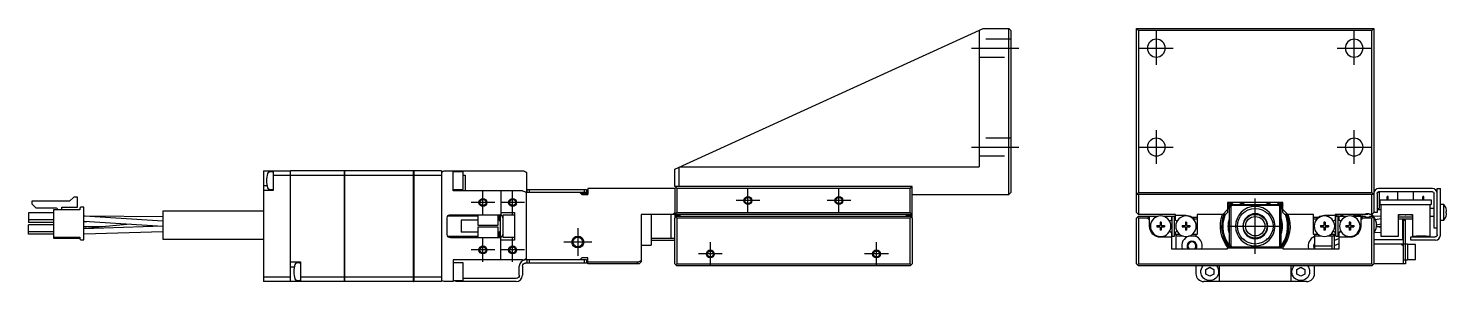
# Model space of a CAD drawing. Extents: x 0 to 758, y -8 to 641.
# Drawn here: x 399.2 to 757.8, y 292.9 to 356.9 of the extents above; entities that cross this region are included whole.
import ezdxf

# ---------------------------------------------------------------- set-up
doc = ezdxf.new("R2010")
doc.units = 0
doc.header["$LTSCALE"] = 0.5
doc.linetypes.add('CENTER', pattern=[50.8, 31.75, -6.35, 6.35, -6.35])
doc.linetypes.add('DASHED', pattern=[19.05, 12.7, -6.35])
for name, color, linetype in [('MSM_CENTER', 1, 'CENTER'), ('MSM_CONTINUOUS', 7, 'CONTINUOUS'), ('MSM_DASHED', 4, 'DASHED'), ('MSM_NARROW', 5, 'CONTINUOUS')]:
    doc.layers.add(name, color=color, linetype=linetype)

msp = doc.modelspace()

# ---------------------------------------------------------------- linework, layer by layer
at = {"layer": 'MSM_CENTER'}
for p, q in [((684.38, 347.63), (684.38, 356.13)), ((734.38, 347.63), (734.38, 356.13)), ((637.63, 351.88), (649.63, 351.88)), ((680.13, 351.88), (688.63, 351.88)), ((730.13, 351.88), (738.63, 351.88)), ((684.38, 322.63), (684.38, 331.13)), ((734.38, 322.63), (734.38, 331.13)), ((637.63, 326.88), (649.63, 326.88)), ((680.13, 326.88), (688.63, 326.88)), ((730.13, 326.88), (738.63, 326.88)), ((514.13, 309.88), (514.13, 315.88)), ((521.63, 309.88), (521.63, 315.88)), ((581.13, 310.38), (581.13, 316.38)), ((604.13, 310.38), (604.13, 316.38)), ((517.13, 312.88), (511.13, 312.88)), ((524.63, 312.88), (518.63, 312.88)), ((584.13, 313.38), (578.13, 313.38)), ((607.13, 313.38), (601.13, 313.38)), ((709.38, 299.88), (709.38, 313.88)), ((538.13, 306.38), (538.13, 299.38)), ((702.38, 306.88), (716.38, 306.88)), ((514.13, 297.88), (514.13, 303.88)), ((521.63, 297.88), (521.63, 303.88)), ((541.63, 302.88), (534.63, 302.88)), ((571.63, 296.88), (571.63, 302.88)), ((613.63, 296.88), (613.63, 302.88)), ((517.13, 300.88), (511.13, 300.88)), ((524.63, 300.88), (518.63, 300.88)), ((574.63, 299.88), (568.63, 299.88)), ((616.63, 299.88), (610.63, 299.88))]:
    msp.add_line(p, q, dxfattribs=at)
at = {"layer": 'MSM_CONTINUOUS'}
for p, q in [((562.63, 321.33), (640.63, 356.88)), ((639.63, 356.42), (639.63, 321.88)), ((640.63, 356.88), (647.13, 356.88)), ((647.13, 314.88), (647.13, 356.88)), ((647.13, 356.88), (647.63, 356.38)), ((647.63, 356.38), (647.63, 315.38)), ((679.38, 310.38), (679.38, 356.88)), ((679.38, 356.88), (679.88, 356.38)), ((679.38, 356.88), (739.38, 356.88)), ((679.88, 356.38), (679.88, 315.38)), ((738.88, 356.38), (679.88, 356.38)), ((738.88, 356.38), (739.38, 356.88)), ((738.88, 315.38), (738.88, 356.38)), ((739.38, 356.88), (739.38, 310.38)), ((458.63, 320.88), (458.63, 292.88)), ((458.63, 320.88), (465.52, 320.88)), ((460.92, 320.61), (460.15, 320.54)), ((461.13, 320.88), (461.13, 315.88)), ((465.52, 319.72), (461.13, 319.72)), ((465.52, 292.88), (465.52, 320.88)), ((465.53, 320.87), (465.52, 320.87)), ((465.53, 319.72), (465.52, 319.72)), ((479.13, 320.88), (465.53, 320.88)), ((465.53, 292.88), (465.53, 320.88)), ((479.13, 319.72), (465.53, 319.72)), ((479.13, 292.88), (479.13, 320.88)), ((479.13, 320.87), (479.14, 320.87)), ((479.13, 319.72), (479.14, 319.72)), ((479.14, 320.88), (479.14, 292.88)), ((496.63, 320.88), (479.14, 320.88)), ((496.63, 319.72), (479.14, 319.72)), ((496.63, 292.88), (496.63, 320.88)), ((496.63, 320.87), (496.64, 320.87)), ((496.63, 319.72), (496.64, 319.72)), ((496.64, 320.88), (496.64, 292.88)), ((503.63, 320.88), (496.64, 320.88)), ((503.63, 319.72), (496.64, 319.72)), ((503.63, 320.88), (503.63, 292.88)), ((504.63, 320.88), (524.13, 320.88)), ((506.63, 315.78), (506.63, 320.88)), ((509.13, 320.63), (506.63, 320.63)), ((509.13, 316.13), (509.13, 320.63)), ((509.13, 319.82), (509.63, 319.82)), ((509.63, 319.82), (509.63, 315.78)), ((525.13, 320.49), (525.13, 315.39)), ((562.63, 316.88), (562.63, 321.33)), ((563.63, 321.78), (563.63, 316.88)), ((563.83, 321.88), (639.63, 321.88)), ((458.63, 317.13), (459.57, 317.13)), ((461.13, 315.88), (458.63, 315.88)), ((460.15, 316.21), (460.92, 316.14)), ((506.63, 316.13), (509.13, 316.13)), ((524.13, 315.78), (506.63, 315.78)), ((518.63, 315.78), (518.63, 309.75)), ((525.33, 315.38), (525.33, 316.18)), ((525.33, 316.18), (540.33, 316.18)), ((525.83, 316.18), (525.83, 315.38)), ((539.83, 315.38), (539.83, 316.18)), ((540.33, 316.18), (540.33, 315.38)), ((540.63, 316.38), (540.63, 314.88)), ((562.63, 316.38), (540.63, 316.38)), ((562.63, 316.38), (563.13, 316.88)), ((622.63, 316.88), (562.63, 316.88)), ((562.63, 316.38), (562.63, 309.18)), ((562.88, 316.63), (563.13, 316.38)), ((563.13, 316.38), (563.13, 310.38)), ((622.13, 316.38), (563.13, 316.38)), ((622.63, 316.38), (622.13, 316.88)), ((622.13, 316.38), (622.38, 316.63)), ((622.13, 310.38), (622.13, 316.38)), ((622.63, 309.18), (622.63, 316.88)), ((754.18, 316.38), (740.58, 316.38)), ((754.18, 315.58), (740.58, 315.58)), ((745.38, 315.58), (745.38, 313.58)), ((749.38, 313.58), (749.38, 315.58)), ((755.38, 316.38), (756.18, 316.38)), ((755.38, 304.68), (755.38, 316.38)), ((756.18, 304.58), (756.18, 316.38)), ((400.12, 313.24), (400.12, 312.54)), ((409.66, 313.24), (400.12, 313.24)), ((400.12, 312.54), (401.12, 311.54)), ((410.68, 314.26), (409.66, 313.24)), ((411.68, 314.26), (410.68, 314.26)), ((411.68, 311.73), (411.68, 314.26)), ((525.13, 298.38), (525.13, 315.38)), ((540.33, 315.38), (525.13, 315.38)), ((539.13, 314.88), (538.63, 315.38)), ((540.63, 315.13), (538.88, 315.13)), ((539.13, 314.88), (540.63, 314.88)), ((622.63, 314.88), (647.13, 314.88)), ((647.63, 315.38), (647.13, 314.88)), ((679.88, 315.38), (679.38, 314.88)), ((739.38, 314.88), (679.38, 314.88)), ((679.88, 315.38), (738.88, 315.38)), ((679.88, 314.88), (679.88, 309.88)), ((716.38, 312.88), (702.38, 312.88)), ((702.38, 312.88), (702.38, 310.38)), ((702.88, 311.58), (703.68, 312.38)), ((715.38, 312.08), (703.38, 312.08)), ((703.68, 312.38), (715.08, 312.38)), ((715.08, 312.38), (715.58, 311.88)), ((716.38, 310.38), (716.38, 312.88)), ((739.38, 314.88), (738.88, 315.38)), ((738.88, 309.88), (738.88, 314.88)), ((740.18, 315.18), (740.18, 310.38)), ((740.68, 315.38), (740.23, 315.38)), ((740.68, 315.38), (740.68, 311.38)), ((740.88, 313.58), (740.88, 312.38)), ((740.88, 313.58), (753.88, 313.58)), ((740.88, 312.38), (753.88, 312.38)), ((741.13, 312.38), (741.13, 304.38)), ((742.75, 313.58), (742.75, 314.38)), ((743, 314.38), (742.75, 314.38)), ((743, 313.58), (743, 314.38)), ((751.75, 313.58), (751.75, 314.38)), ((752, 314.38), (751.75, 314.38)), ((752, 313.58), (752, 314.38)), ((753.63, 304.38), (753.63, 312.38)), ((753.88, 313.58), (753.88, 312.38)), ((754.58, 306.38), (754.58, 315.18)), ((757.08, 312.38), (756.18, 312.38)), ((757.08, 308.38), (757.08, 312.38)), ((405.58, 310.25), (399.23, 310.25)), ((399.23, 310.25), (399.23, 307.85)), ((405.58, 308.45), (399.23, 308.45)), ((401.12, 311.54), (406.25, 311.54)), ((412.21, 310.98), (405.58, 310.98)), ((405.58, 310.98), (405.58, 303.87)), ((406.53, 311.26), (406.53, 310.98)), ((407.68, 310.98), (407.68, 311.58)), ((407.83, 311.73), (411.68, 311.73)), ((412.21, 311.39), (412.21, 310.98)), ((413.23, 311.69), (412.51, 311.69)), ((413.23, 303.41), (413.23, 311.69)), ((413.56, 309.42), (413.23, 309.43)), ((413.43, 309.42), (413.23, 309.42)), ((433.23, 308.18), (413.43, 309.42)), ((433.23, 309.27), (413.56, 309.42)), ((433.23, 310.64), (433.23, 303.64)), ((458.63, 310.64), (433.23, 310.64)), ((505.13, 304.78), (505.13, 308.98)), ((512.83, 309.38), (505.23, 309.38)), ((505.93, 309.78), (518.33, 309.78)), ((512.83, 308.38), (508.63, 308.38)), ((508.63, 308.38), (508.63, 305.38)), ((512.83, 309.78), (512.83, 307.13)), ((518.03, 307.13), (518.03, 309.78)), ((518.33, 309.38), (518.03, 309.38)), ((518.33, 308.38), (518.03, 308.38)), ((518.33, 308.38), (518.33, 309.38)), ((518.53, 309.18), (518.33, 309.38)), ((518.33, 308.38), (518.53, 308.01)), ((518.53, 309.75), (518.53, 304)), ((518.54, 309.75), (518.62, 309.72)), ((518.63, 309.75), (518.54, 309.75)), ((518.63, 310.38), (522.13, 310.38)), ((519.13, 309.63), (519.13, 304.13)), ((522.13, 309.63), (519.13, 309.63)), ((522.13, 310.38), (522.13, 303.38)), ((622.63, 309.88), (554.13, 309.88)), ((554.13, 309.88), (554.13, 297.88)), ((556.63, 309.88), (556.63, 302.13)), ((561.63, 309.88), (561.63, 303.88)), ((562.63, 310.38), (562.13, 309.88)), ((563.13, 310.38), (562.63, 309.88)), ((562.63, 309.65), (564.03, 309.65)), ((562.63, 308.88), (563.13, 309.38)), ((562.73, 309.08), (562.63, 309.18)), ((562.63, 297.38), (562.63, 308.88)), ((562.73, 308.98), (562.73, 309.18)), ((562.88, 309.13), (563.13, 308.88)), ((563.73, 309.48), (563.03, 309.48)), ((563.13, 310.38), (622.13, 310.38)), ((563.13, 309.38), (622.13, 309.38)), ((563.13, 308.88), (563.13, 297.38)), ((622.13, 308.88), (563.13, 308.88)), ((564.03, 309.38), (564.03, 309.65)), ((622.63, 309.65), (621.23, 309.65)), ((621.23, 309.38), (621.23, 309.65)), ((622.23, 309.48), (621.53, 309.48)), ((622.63, 309.88), (622.13, 310.38)), ((622.63, 308.88), (622.13, 309.38)), ((622.13, 308.88), (622.38, 309.13)), ((622.13, 297.38), (622.13, 308.88)), ((622.63, 309.18), (622.53, 309.08)), ((622.53, 309.18), (622.53, 308.98)), ((622.63, 308.88), (622.63, 297.38)), ((679.88, 309.88), (679.38, 310.38)), ((679.38, 308.88), (679.88, 309.38)), ((679.38, 297.38), (679.38, 308.88)), ((679.63, 309.13), (679.88, 308.88)), ((689.18, 309.88), (679.88, 309.88)), ((679.88, 309.38), (684.76, 309.38)), ((679.88, 308.88), (679.88, 297.38)), ((682.18, 308.88), (679.88, 308.88)), ((682.68, 309.23), (682.18, 308.88)), ((682.18, 308.88), (682.68, 308.38)), ((682.68, 306.88), (682.68, 309.38)), ((686.19, 309.38), (688.18, 309.38)), ((688.18, 308.43), (687.88, 308.25)), ((688.18, 309.38), (688.18, 308.43)), ((688.38, 309.38), (688.98, 309.38)), ((688.38, 304.38), (688.38, 309.38)), ((688.98, 304.38), (688.98, 309.38)), ((689.18, 308.43), (689.18, 309.88)), ((689.18, 309.65), (691.83, 309.65)), ((689.18, 308.43), (689.4, 308.3)), ((693.39, 309.18), (694.68, 309.18)), ((694.68, 308.68), (693.96, 308.68)), ((701.88, 309.88), (694.68, 309.88)), ((694.68, 309.88), (694.68, 304.88)), ((701.17, 309.88), (702.38, 311.08)), ((702.38, 310.38), (701.88, 309.88)), ((702.88, 302.18), (702.88, 311.58)), ((703.18, 311.88), (703.18, 301.88)), ((708.32, 309.84), (708.31, 309.84)), ((715.58, 301.88), (715.58, 311.88)), ((715.58, 311.88), (715.88, 311.58)), ((715.88, 311.58), (715.88, 302.18)), ((716.38, 311.08), (717.58, 309.88)), ((716.88, 309.88), (716.38, 310.38)), ((724.08, 309.88), (716.88, 309.88)), ((724.08, 304.88), (724.08, 309.88)), ((724.08, 309.18), (725.36, 309.18)), ((724.8, 308.68), (724.08, 308.68)), ((726.92, 309.65), (729.58, 309.65)), ((729.35, 308.3), (729.58, 308.43)), ((737.88, 309.88), (729.58, 309.88)), ((729.58, 309.88), (729.58, 308.43)), ((729.58, 309.66), (730.9, 309.38)), ((729.58, 308.55), (729.78, 308.53)), ((729.78, 309.38), (730.38, 309.38)), ((729.78, 304.38), (729.78, 309.38)), ((730.38, 304.38), (730.38, 309.38)), ((730.38, 308.48), (730.58, 308.47)), ((730.58, 308.43), (730.58, 309.38)), ((730.58, 309.38), (732.56, 309.38)), ((730.87, 308.25), (730.58, 308.43)), ((730.76, 309.88), (731.94, 309.38)), ((735.01, 309.38), (733.83, 309.88)), ((733.99, 309.38), (737.12, 309.38)), ((736.54, 309.38), (734.24, 309.88)), ((736.08, 309.38), (736.08, 306.88)), ((736.58, 308.88), (736.08, 309.23)), ((736.08, 308.38), (736.58, 308.88)), ((738.88, 308.88), (736.58, 308.88)), ((737.88, 309.88), (737.88, 310.12)), ((738.88, 309.88), (738.44, 309.88)), ((738.44, 309.38), (738.88, 309.38)), ((739.38, 310.38), (738.88, 309.88)), ((738.88, 309.38), (739.13, 309.13)), ((738.88, 308.88), (739.13, 309.13)), ((738.88, 297.38), (738.88, 308.88)), ((739.13, 309.13), (739.38, 308.88)), ((741.13, 309.39), (739.25, 309.34)), ((740.18, 310.38), (739.38, 310.38)), ((739.38, 308.88), (739.38, 297.38)), ((741.13, 308.77), (739.74, 308.52)), ((740.18, 311.38), (740.68, 311.38)), ((741.13, 310.98), (740.18, 310.98)), ((740.63, 311.23), (740.63, 311.38)), ((745.63, 309.88), (749.13, 309.88)), ((745.63, 304.38), (745.63, 309.88)), ((749.13, 309.18), (745.63, 309.18)), ((749.13, 308.68), (745.63, 308.68)), ((746.63, 308.68), (746.63, 303.41)), ((746.88, 297.38), (746.88, 308.38)), ((746.88, 308.38), (747.38, 308.38)), ((747.38, 298.38), (747.38, 308.38)), ((749.13, 309.88), (749.13, 304.38)), ((754.58, 311.38), (753.63, 311.38)), ((753.63, 309.38), (754.58, 309.38)), ((756.18, 308.38), (757.08, 308.38)), ((757.63, 311.3), (757.63, 311.33)), ((757.63, 310.58), (757.76, 310.58)), ((757.63, 310.18), (757.63, 310.58)), ((757.76, 310.18), (757.63, 310.18)), ((757.63, 309.43), (757.63, 309.45)), ((405.58, 307.85), (399.23, 307.85)), ((399.23, 304.85), (399.23, 307.25)), ((405.58, 307.25), (399.23, 307.25)), ((405.58, 305.45), (399.23, 305.45)), ((405.58, 304.85), (399.23, 304.85)), ((413.23, 308.12), (413.35, 308.12)), ((413.23, 308.11), (414.01, 308.08)), ((413.89, 306.73), (413.23, 306.73)), ((413.51, 306.26), (413.23, 306.24)), ((413.3, 306.23), (413.23, 306.23)), ((413.23, 304.93), (413.34, 304.93)), ((433.23, 306.88), (413.3, 306.23)), ((413.34, 304.93), (433.23, 305.58)), ((413.35, 308.12), (433.21, 306.88)), ((425.07, 307.38), (413.51, 306.26)), ((418.75, 306.77), (413.89, 306.73)), ((512.83, 305.38), (508.63, 305.38)), ((512.83, 307.13), (518.03, 307.13)), ((512.83, 306.63), (512.83, 303.98)), ((518.03, 306.63), (512.83, 306.63)), ((518.03, 303.98), (518.03, 306.63)), ((518.33, 305.38), (518.03, 305.38)), ((518.53, 305.74), (518.33, 305.38)), ((518.33, 304.38), (518.33, 305.38)), ((684.48, 307.02), (685.27, 307.02)), ((684.48, 307.02), (684.48, 306.73)), ((684.48, 306.73), (685.27, 306.73)), ((685.01, 307.02), (685.01, 306.73)), ((685.62, 307.88), (685.33, 307.88)), ((685.33, 307.88), (685.33, 307.08)), ((685.33, 307.35), (685.62, 307.35)), ((685.33, 306.67), (685.33, 305.88)), ((685.33, 306.41), (685.62, 306.41)), ((685.62, 305.88), (685.33, 305.88)), ((685.62, 307.88), (685.62, 307.08)), ((685.62, 306.67), (685.62, 305.88)), ((685.68, 307.02), (686.48, 307.02)), ((685.68, 306.73), (686.48, 306.73)), ((685.95, 306.73), (685.95, 307.02)), ((686.48, 307.02), (686.48, 306.73)), ((687.88, 305.5), (688.18, 305.33)), ((688.18, 305.33), (688.18, 301.18)), ((689.4, 305.45), (689.18, 305.33)), ((689.18, 304.88), (689.18, 305.33)), ((689.68, 304.38), (689.18, 304.88)), ((689.18, 304.88), (690.22, 304.88)), ((689.38, 308.3), (689.38, 308.31)), ((689.38, 305.44), (689.38, 305.45)), ((690.88, 307.02), (691.67, 307.02)), ((690.88, 307.02), (690.88, 306.73)), ((690.88, 306.73), (691.67, 306.73)), ((691.41, 307.02), (691.41, 306.73)), ((692.02, 307.88), (691.73, 307.88)), ((691.73, 307.88), (691.73, 307.08)), ((691.73, 307.35), (692.02, 307.35)), ((691.73, 306.67), (691.73, 305.88)), ((691.73, 306.41), (692.02, 306.41)), ((692.02, 305.88), (691.73, 305.88)), ((692.02, 307.88), (692.02, 307.08)), ((692.02, 306.67), (692.02, 305.88)), ((692.08, 307.02), (692.88, 307.02)), ((692.08, 306.73), (692.88, 306.73)), ((692.35, 306.73), (692.35, 307.02)), ((692.88, 307.02), (692.88, 306.73)), ((693.54, 304.88), (694.68, 304.88)), ((694.68, 304.88), (694.18, 304.38)), ((706.51, 308.19), (706.58, 308.25)), ((706.58, 305.5), (706.51, 305.56)), ((706.58, 308.32), (706.58, 308.25)), ((706.58, 305.5), (706.58, 305.43)), ((724.08, 304.88), (725.22, 304.88)), ((724.58, 304.38), (724.08, 304.88)), ((725.88, 307.02), (726.67, 307.02)), ((725.88, 307.02), (725.88, 306.73)), ((725.88, 306.73), (726.67, 306.73)), ((726.41, 307.02), (726.41, 306.73)), ((727.02, 307.88), (726.73, 307.88)), ((726.73, 307.88), (726.73, 307.08)), ((726.73, 307.35), (727.02, 307.35)), ((726.73, 306.67), (726.73, 305.88)), ((726.73, 306.41), (727.02, 306.41)), ((727.02, 305.88), (726.73, 305.88)), ((727.02, 307.88), (727.02, 307.08)), ((727.02, 306.67), (727.02, 305.88)), ((727.08, 307.02), (727.88, 307.02)), ((727.08, 306.73), (727.88, 306.73)), ((727.35, 306.73), (727.35, 307.02)), ((727.88, 307.02), (727.88, 306.73)), ((728.54, 304.88), (729.58, 304.88)), ((729.58, 304.88), (729.08, 304.38)), ((729.58, 305.33), (729.35, 305.45)), ((729.38, 308.3), (729.38, 308.31)), ((729.38, 305.44), (729.38, 305.45)), ((729.58, 305.33), (729.58, 304.88)), ((730.58, 304.95), (730.38, 304.88)), ((730.58, 305.33), (730.87, 305.5)), ((730.58, 301.18), (730.58, 305.33)), ((730.78, 308.3), (730.78, 308.31)), ((730.89, 308.24), (730.88, 308.24)), ((732.28, 307.02), (733.07, 307.02)), ((732.28, 307.02), (732.28, 306.73)), ((732.28, 306.73), (733.07, 306.73)), ((732.81, 307.02), (732.81, 306.73)), ((733.42, 307.88), (733.13, 307.88)), ((733.13, 307.88), (733.13, 307.08)), ((733.13, 307.35), (733.42, 307.35)), ((733.13, 306.67), (733.13, 305.88)), ((733.13, 306.41), (733.42, 306.41)), ((733.42, 305.88), (733.13, 305.88)), ((733.42, 307.88), (733.42, 307.08)), ((733.42, 306.67), (733.42, 305.88)), ((733.48, 307.02), (734.28, 307.02)), ((733.48, 306.73), (734.28, 306.73)), ((733.75, 306.73), (733.75, 307.02)), ((734.28, 307.02), (734.28, 306.73)), ((739.57, 305.41), (741.13, 305.27)), ((741.13, 306.58), (740, 306.68)), ((741.13, 306.76), (740.01, 306.79)), ((740.03, 307.25), (741.13, 307.45)), ((755.38, 306.38), (754.58, 306.38)), ((405.58, 304.12), (412.21, 304.12)), ((405.58, 303.87), (412.21, 303.87)), ((412.21, 304.12), (412.21, 303.71)), ((412.51, 303.41), (413.23, 303.41)), ((433.23, 303.64), (458.63, 303.64)), ((505.23, 304.38), (512.83, 304.38)), ((518.33, 303.98), (505.93, 303.98)), ((518.03, 304.38), (518.33, 304.38)), ((518.33, 304.38), (518.53, 304.58)), ((518.61, 304.03), (518.54, 304)), ((518.63, 304), (518.54, 304)), ((518.63, 298.38), (518.63, 304)), ((522.13, 303.38), (518.63, 303.38)), ((519.13, 304.13), (522.13, 304.13)), ((554.13, 302.13), (556.63, 302.13)), ((556.63, 303.88), (562.63, 303.88)), ((556.63, 303.38), (562.63, 303.38)), ((688.18, 304.08), (685.48, 304.08)), ((688.18, 301.18), (702.38, 301.18)), ((688.38, 304.38), (688.98, 304.38)), ((689.38, 301.18), (689.38, 304.68)), ((691.16, 304.38), (689.68, 304.38)), ((694.18, 304.38), (692.59, 304.38)), ((702.38, 301.18), (702.38, 301.38)), ((702.38, 301.38), (716.38, 301.38)), ((703.18, 301.88), (702.88, 302.18)), ((703.18, 301.88), (703.68, 301.38)), ((703.38, 301.68), (715.38, 301.68)), ((706.21, 303.68), (706.4, 303.68)), ((706.63, 303.45), (706.4, 303.68)), ((706.63, 303.45), (706.46, 303.45)), ((706.63, 303.31), (706.63, 303.45)), ((708.31, 303.91), (708.31, 303.91)), ((712.35, 303.68), (712.13, 303.45)), ((712.3, 303.45), (712.13, 303.45)), ((712.13, 303.45), (712.13, 303.31)), ((712.35, 303.68), (712.54, 303.68)), ((715.58, 301.88), (715.08, 301.38)), ((715.88, 302.18), (715.58, 301.88)), ((716.38, 301.38), (716.38, 301.18)), ((716.38, 301.18), (730.58, 301.18)), ((726.16, 304.38), (724.33, 304.38)), ((724.33, 304.38), (724.33, 301.18)), ((724.33, 301.88), (728.83, 301.88)), ((729.08, 304.38), (727.59, 304.38)), ((728.83, 301.18), (728.83, 304.38)), ((729.78, 304.69), (729.38, 304.56)), ((729.38, 301.18), (729.38, 304.68)), ((730.58, 303.8), (729.38, 303.29)), ((729.38, 303.3), (729.51, 303.34)), ((729.38, 301.98), (730.58, 302.49)), ((729.78, 304.38), (730.38, 304.38)), ((733.28, 304.08), (730.58, 304.08)), ((746.63, 303.41), (739.38, 303.41)), ((747.88, 302.38), (739.38, 302.38)), ((741.13, 304.38), (745.63, 304.38)), ((746.38, 302.38), (746.88, 301.88)), ((747.88, 302.38), (747.88, 298.38)), ((749.88, 302.28), (747.88, 302.28)), ((748.68, 303.38), (748.68, 304.18)), ((748.68, 304.18), (754.88, 304.18)), ((754.98, 303.38), (748.68, 303.38)), ((749.13, 304.38), (750.13, 304.38)), ((749.88, 298.48), (749.88, 302.28)), ((750.13, 304.38), (750.13, 304.48)), ((750.13, 304.48), (752.63, 304.48)), ((750.93, 304.48), (750.93, 304.38)), ((750.93, 304.38), (751.83, 304.38)), ((751.3, 304.48), (751.3, 304.38)), ((751.45, 304.48), (751.45, 304.38)), ((751.83, 304.48), (751.83, 304.38)), ((752.63, 304.38), (752.63, 304.48)), ((752.63, 304.38), (753.63, 304.38)), ((465.53, 297.88), (468.03, 297.88)), ((467.81, 297.61), (467.04, 297.54)), ((468.03, 297.88), (468.03, 292.88)), ((524.13, 298.38), (506.63, 298.38)), ((506.63, 298.38), (506.63, 292.88)), ((509.13, 297.63), (506.63, 297.63)), ((509.13, 293.13), (509.13, 297.63)), ((540.33, 298.38), (524.93, 298.38)), ((525.33, 297.58), (525.33, 298.38)), ((525.83, 298.38), (525.83, 297.58)), ((538.63, 298.38), (539.13, 298.88)), ((540.63, 298.88), (539.13, 298.88)), ((539.83, 297.58), (539.83, 298.38)), ((540.33, 298.38), (540.33, 297.58)), ((540.63, 297.38), (540.63, 298.88)), ((540.63, 297.88), (553.51, 297.88)), ((553.01, 297.38), (553.51, 297.88)), ((553.51, 297.88), (554.13, 298.18)), ((554.13, 297.88), (553.63, 297.38)), ((746.88, 298.38), (747.88, 298.38)), ((747.38, 298.38), (747.38, 297.38)), ((747.88, 298.48), (749.88, 298.48)), ((465.52, 294.03), (458.63, 294.03)), ((465.53, 294.04), (465.52, 294.04)), ((465.53, 296.63), (466.46, 296.63)), ((479.13, 294.03), (468.03, 294.03)), ((479.13, 294.04), (479.14, 294.04)), ((496.63, 294.03), (479.14, 294.03)), ((496.63, 294.04), (496.64, 294.04)), ((503.63, 294.03), (496.64, 294.03)), ((523.33, 294.48), (523.33, 296.78)), ((524.13, 296.78), (524.13, 294.48)), ((540.33, 297.58), (524.93, 297.58)), ((553.63, 297.38), (540.63, 297.38)), ((563.13, 296.88), (562.63, 297.38)), ((563.13, 297.38), (562.88, 297.13)), ((563.13, 297.38), (622.13, 297.38)), ((622.13, 296.88), (563.13, 296.88)), ((622.38, 297.13), (622.13, 297.38)), ((622.13, 296.88), (622.63, 297.38)), ((679.88, 296.88), (679.38, 297.38)), ((679.88, 297.38), (679.63, 297.13)), ((679.88, 297.38), (738.88, 297.38)), ((738.88, 296.88), (679.88, 296.88)), ((694.38, 296.88), (694.38, 294.88)), ((696.88, 295.95), (697.88, 296.53)), ((696.88, 294.8), (696.88, 295.95)), ((697.88, 294.22), (696.88, 294.8)), ((697.88, 296.53), (698.88, 295.95)), ((698.88, 294.8), (697.88, 294.22)), ((698.88, 295.95), (698.88, 294.8)), ((700.38, 292.88), (700.38, 296.88)), ((718.38, 296.88), (718.38, 292.88)), ((719.88, 295.95), (720.88, 296.53)), ((719.88, 294.8), (719.88, 295.95)), ((720.88, 294.22), (719.88, 294.8)), ((720.88, 296.53), (721.88, 295.95)), ((721.88, 294.8), (720.88, 294.22)), ((721.88, 295.95), (721.88, 294.8)), ((725.08, 296.88), (724.38, 296.75)), ((724.38, 294.88), (724.38, 296.88)), ((739.13, 297.13), (738.88, 297.38)), ((739.13, 297.13), (738.88, 296.88)), ((739.38, 297.38), (739.13, 297.13)), ((747.38, 297.38), (739.38, 297.38)), ((465.52, 292.88), (458.63, 292.88)), ((465.53, 292.89), (465.52, 292.89)), ((479.13, 292.88), (465.53, 292.88)), ((467.04, 293.21), (467.81, 293.14)), ((479.13, 292.89), (479.14, 292.89)), ((496.63, 292.88), (479.14, 292.88)), ((496.63, 292.89), (496.64, 292.89)), ((503.63, 292.88), (496.64, 292.88)), ((506.63, 292.88), (504.63, 292.88)), ((506.63, 293.13), (509.13, 293.13)), ((507.33, 292.88), (507.33, 293.13)), ((522.53, 292.88), (507.33, 292.88)), ((507.83, 293.13), (507.83, 292.88)), ((522.53, 293.68), (509.13, 293.68)), ((700.38, 292.88), (696.38, 292.88)), ((718.38, 292.88), (700.38, 292.88)), ((722.38, 292.88), (718.38, 292.88))]:
    msp.add_line(p, q, dxfattribs=at)
at = {"layer": 'MSM_CONTINUOUS', "extrusion": (0, 0, -1)}
for centre, radius in [((-684.38, 351.88), 2.25), ((-734.38, 351.88), 2.25), ((-684.38, 326.88), 2.25), ((-734.38, 326.88), 2.25), ((-685.48, 306.88), 2.6), ((-691.88, 306.88), 2.6), ((-709.38, 306.88), 5), ((-709.38, 306.88), 3.15), ((-726.88, 306.88), 2.6), ((-733.28, 306.88), 2.6)]:
    msp.add_circle(centre, radius, dxfattribs=at)
at = {"layer": 'MSM_CONTINUOUS'}
for centre, radius in [((514.13, 312.88), 0.783), ((521.63, 312.88), 0.783), ((581.13, 313.38), 0.783), ((604.13, 313.38), 0.783), ((709.38, 306.88), 4.5), ((709.38, 306.88), 3), ((514.13, 300.88), 0.783), ((521.63, 300.88), 0.783), ((538.13, 302.88), 1.23), ((571.63, 299.88), 0.783), ((613.63, 299.88), 0.783)]:
    msp.add_circle(centre, radius, dxfattribs=at)
for centre, radius, start, end in [((465.44, 318.38), 6, 162.3708, 197.6292), ((460.19, 320.04), 0.5, 95, 162.3708), ((460.94, 320.41), 0.2, 18.1949, 95), ((460.19, 316.71), 0.5, 197.6292, 265), ((460.94, 316.34), 0.2, 265, 341.8051), ((740.58, 315.18), 1.2, 90, 180), ((754.18, 315.18), 1.2, 0, 90), ((709.38, 306.88), 8.2, 132.9703, 148.6119), ((709.38, 306.88), 8.5, 135.0991, 145.4397), ((709.38, 306.88), 6.5, 112.6199, 122.2042), ((709.38, 306.88), 6.5, 57.7958, 67.3801), ((709.38, 306.88), 8.2, 31.3881, 47.0297), ((709.38, 306.88), 8.5, 34.5603, 44.9009), ((754.58, 310.38), 3.2, 17.27, 38.6822), ((412.51, 311.39), 0.3, 90, 180), ((518.33, 308.98), 0.8, 359.9994, 68.4559), ((563.03, 309.18), 0.3, 90, 180), ((563.73, 309.18), 0.3, 41.8103, 90), ((621.53, 309.18), 0.3, 90, 138.1897), ((622.23, 309.18), 0.3, 360, 90), ((688.68, 306.88), 1.59, 100.893, 126.1972), ((688.68, 306.88), 1.59, 53.8027, 79.1069), ((691.83, 306.85), 2.8, 40.6764, 56.1354), ((709.38, 306.88), 8.5, 159.3327, 220.3202), ((709.38, 306.88), 8.2, 158.5399, 222.1236), ((709.38, 306.88), 8.2, 317.8764, 21.4601), ((709.38, 306.88), 8.5, 319.6798, 20.6673), ((726.92, 306.85), 2.8, 123.8646, 139.3236), ((730.08, 306.88), 1.59, 100.893, 126.1972), ((730.08, 306.88), 1.59, 53.8027, 79.1069), ((737.78, 310.13), 1, 228.5904, 311.4096), ((736.53, 307.14), 3.5, 324.5168, 51.3312), ((745.88, 309.98), 0.25, 203.5782, 336.4218), ((747.38, 309.98), 0.25, 203.5782, 336.4218), ((748.88, 309.98), 0.25, 203.5782, 336.4218), ((754.58, 310.38), 3.2, 321.3178, 342.73), ((754.58, 310.38), 3.19, 3.5904, 16.9053), ((754.58, 310.38), 3.19, 343.0947, 356.4096), ((518.33, 304.78), 0.801, 291.0892, 359.9292), ((688.79, 306.76), 1.75, 121.3783, 127.006), ((688.79, 306.99), 1.75, 232.994, 238.6217), ((688.68, 306.88), 1.59, 233.8028, 259.107), ((688.68, 306.88), 1.59, 280.8931, 306.1973), ((730.08, 306.88), 1.59, 233.8028, 259.107), ((730.08, 306.88), 1.59, 280.8931, 306.1973), ((729.96, 306.76), 1.75, 52.994, 58.6217), ((729.96, 306.99), 1.75, 301.3783, 307.006), ((412.51, 303.71), 0.3, 180, 270), ((693.38, 301.88), 2.6, 105.9424, 195.6185), ((693.38, 301.88), 1.01, 315.9346, 224.0654), ((693.38, 301.88), 2.6, 344.3815, 74.0576), ((725.38, 301.88), 2.6, 113.8188, 195.6185), ((754.98, 304.58), 1.2, 270, 0), ((467.83, 297.41), 0.2, 0, 95), ((524.93, 296.78), 1.6, 90, 180), ((524.13, 299.88), 1.5, 270, 311.8103), ((472.33, 295.38), 6, 162.3708, 197.6292), ((467.08, 297.04), 0.5, 95, 162.3708), ((522.53, 294.48), 1.6, 270, 0), ((696.38, 294.88), 2, 180, 270), ((722.38, 294.88), 2, 270, 0), ((467.08, 293.71), 0.5, 197.6292, 265), ((467.83, 293.34), 0.2, 265, 0)]:
    msp.add_arc(centre, radius, start, end, dxfattribs=at)
at = {"layer": 'MSM_CONTINUOUS', "extrusion": (0, 0, -1)}
for centre, radius, start, end in [((-504.63, 319.38), 1.5, 48.1897, 90), ((-524.13, 319.38), 1.5, 90, 131.8103), ((-524.13, 314.28), 1.5, 90, 131.8103), ((-740.58, 315.18), 0.4, 0, 90), ((-754.18, 315.18), 0.4, 90, 180), ((-709.38, 306.88), 9, 38.9424, 41.8103), ((-709.38, 306.88), 8.8, 37.3018, 42.9859), ((-709.38, 306.88), 6.8, 53.9811, 61.9275), ((-709.38, 306.88), 6.8, 118.0725, 126.0189), ((-709.38, 306.88), 8.8, 137.0141, 142.6982), ((-709.38, 306.88), 9, 138.1897, 141.0576), ((-406.25, 311.26), 0.28, 90, 180), ((-407.83, 311.58), 0.15, 0, 90), ((-505.93, 308.98), 0.8, 0, 90), ((-518.33, 308.98), 0.8, 90, 105.1266), ((-691.83, 306.85), 2.8, 90, 123.8646), ((-709.38, 306.88), 8.8, 321.3178, 19.9323), ((-709.38, 306.88), 6.8, 342.9174, 17.0826), ((-709.38, 306.88), 6.8, 162.9174, 197.0826), ((-709.38, 306.88), 8.8, 160.0677, 218.6822), ((-726.92, 306.85), 2.8, 56.1354, 90), ((-737.78, 309.13), 1, 48.5904, 131.4096), ((-740.88, 311.23), 0.25, 270, 0), ((-505.93, 304.78), 0.8, 270, 0), ((-685.48, 306.88), 2.8, 270, 0), ((-685.27, 307.08), 0.06, 180, 270), ((-685.27, 306.67), 0.06, 90, 180), ((-685.68, 307.08), 0.06, 270, 0), ((-685.68, 306.67), 0.06, 0, 90), ((-688.56, 306.76), 1.75, 118.6217, 127.006), ((-688.56, 306.99), 1.75, 232.994, 241.3783), ((-691.67, 307.08), 0.06, 180, 270), ((-691.67, 306.67), 0.06, 90, 180), ((-692.08, 307.08), 0.06, 270, 0), ((-692.08, 306.67), 0.06, 0, 90), ((-726.67, 307.08), 0.06, 180, 270), ((-726.67, 306.67), 0.06, 90, 180), ((-727.08, 307.08), 0.06, 270, 0), ((-727.08, 306.67), 0.06, 0, 90), ((-730.19, 306.76), 1.75, 52.994, 61.3783), ((-730.19, 306.99), 1.75, 298.6217, 307.006), ((-733.07, 307.08), 0.06, 180, 270), ((-733.07, 306.67), 0.06, 90, 180), ((-733.28, 306.88), 2.8, 180, 270), ((-733.48, 307.08), 0.06, 270, 0), ((-733.48, 306.67), 0.06, 0, 90), ((-518.33, 304.78), 0.8, 254.8734, 270), ((-754.88, 304.68), 0.5, 180, 270), ((-522.53, 294.48), 0.8, 180, 270), ((-524.93, 296.78), 0.8, 0, 90), ((-697.88, 295.38), 2.25, 138.1897, 41.8103), ((-720.88, 295.38), 2.25, 138.1897, 41.8103), ((-504.63, 294.38), 1.5, 270, 311.8103)]:
    msp.add_arc(centre, radius, start, end, dxfattribs=at)
at = {"layer": 'MSM_DASHED'}
for p, q in [((647.63, 354.13), (639.63, 354.13)), ((639.63, 349.63), (647.63, 349.63)), ((647.63, 329.13), (639.63, 329.13)), ((639.63, 324.63), (647.63, 324.63))]:
    msp.add_line(p, q, dxfattribs=at)
at = {"layer": 'MSM_NARROW'}
for centre, radius in [((514.13, 312.88), 1), ((521.63, 312.88), 1), ((581.13, 313.38), 1), ((604.13, 313.38), 1), ((709.38, 306.88), 2.46), ((514.13, 300.88), 1), ((521.63, 300.88), 1), ((538.13, 302.88), 1.5), ((571.63, 299.88), 1), ((613.63, 299.88), 1)]:
    msp.add_circle(centre, radius, dxfattribs=at)
for centre, start, end in [((693.38, 301.88), 325.9442, 214.0558), ((725.38, 301.88), 147.1401, 212.8599)]:
    msp.add_arc(centre, 1.25, start, end, dxfattribs=at)

doc.saveas('drawing.dxf')
